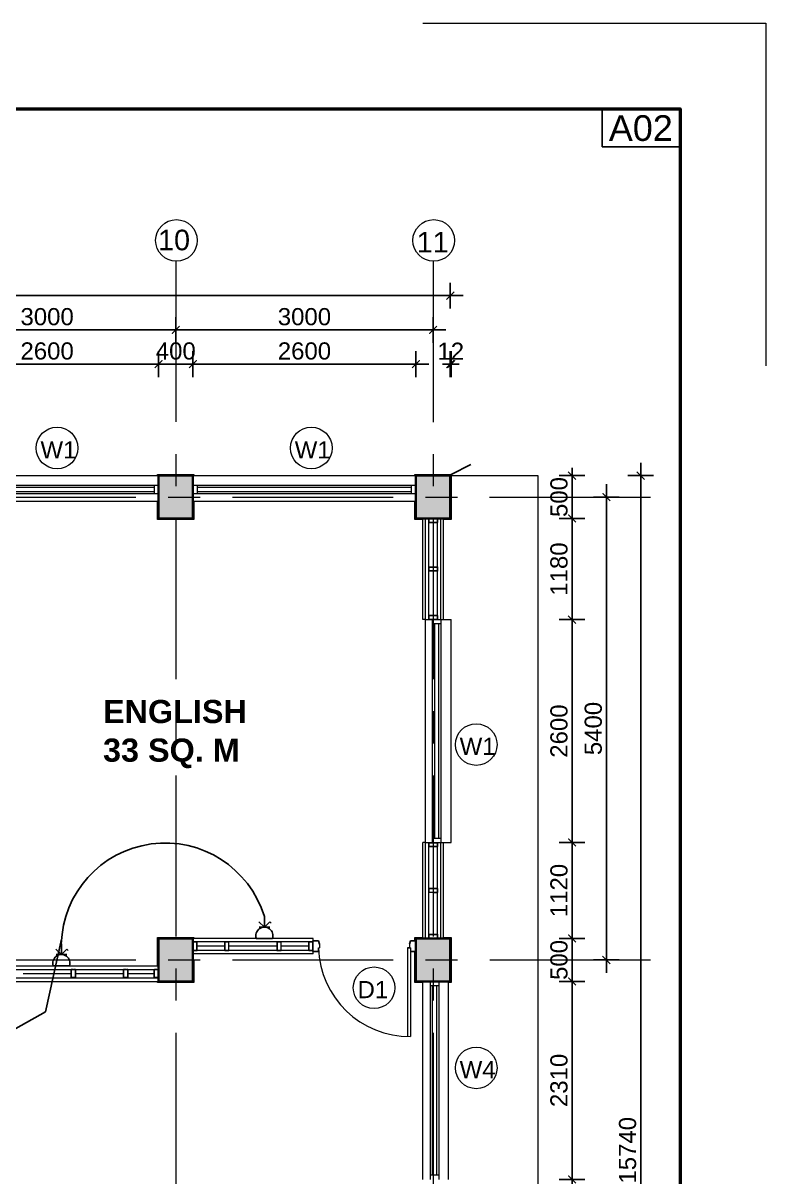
# Model space of a CAD drawing. Header units: inches. Extents: x 527934 to 2134587, y -408734 to 227304.
# Drawn here: x 1428282 to 1436942, y -152596 to -139136 of the extents above; entities that cross this region are included whole.
import ezdxf

# ---------------------------------------------------------------- set-up
doc = ezdxf.new("R2010")
doc.units = ezdxf.units.IN
doc.header["$MEASUREMENT"] = 0
doc.linetypes.add('CENTER', pattern=[2, 1.25, -0.25, 0.25, -0.25])
for name, color, linetype, lineweight in [('2 POWER TEL COMP', 3, 'Continuous', 25), ('6 LIGHT PT WIRING', 3, 'Continuous', 25), ('7 POWER PT WIRING', 3, 'Continuous', 25), ('centre line', 1, 'CENTER', 9), ('dim', 253, 'Continuous', 9), ('door', 77, 'Continuous', 13), ('hatch', 250, 'Continuous', 5), ('hatch - general', 252, 'Continuous', 5), ('hatch 2', 251, 'Continuous', 5), ('metal', 40, 'Continuous', 18), ('partition wall', 5, 'Continuous', 20), ('plaster line', 253, 'Continuous', 5), ('sill', 253, 'Continuous', 13), ('text', 7, 'Continuous', 13), ('TITLE THICK', 7, 'Continuous', 50), ('TITLE THIN', 7, 'Continuous', 25), ('wall - brick', 30, 'Continuous', 35), ('window', 1, 'Continuous', 15)]:
    doc.layers.add(name, color=color, linetype=linetype, lineweight=lineweight)
doc.layers.add('paper', color=4, linetype='Continuous', lineweight=0, plot=False)
doc.styles.get("Standard").update_dxf_attribs({"font": 'arial.ttf'})
doc.styles.add('style1', font='arial.ttf')
doc.styles.add('swiss', font='swisse.ttf')
doc.linetypes.add('BATTING', pattern='A,0.0001,-0.1,[134,ltypeshp.shx,S=0.1,R=0,X=-0.1,Y=0],-0.2,[134,ltypeshp.shx,S=0.1,R=180,X=0.1,Y=0],-0.1', length=0.4001)
doc.dimstyles.new('dim 100', dxfattribs={"dimtxt": 200, "dimasz": 90, "dimexe": 150, "dimexo": 150, "dimgap": 50, "dimtad": 1, "dimdec": 0, "dimzin": 0, "dimdsep": 46, "dimtxsty": 'Standard', "dimblk": 'ARCHTICK', "dimcen": 100, "dimdle": 150, "dimazin": 0, "dimtfac": 1, "dimtdec": 0, "dimtix": 1, "dimtmove": 2, "dimatfit": 3, "dimfxl": 150, "dimfxlon": 1, "dimtolj": 1, "dimtzin": 0, "dimarcsym": 0})

# ---------------------------------------------------------------- blocks, each defined once
blk = doc.blocks.new('WINDOW 1')
at = {"layer": 'window'}
for p, q in [((2122082, -84476), (2124682, -84476)), ((2122132, -84476), (2122132, -84576)), ((2122132, -84501), (2124632, -84501)), ((2122082, -84576), (2124682, -84576)), ((2122132, -84551), (2124632, -84551))]:
    blk.add_line(p, q, dxfattribs=at)
at = {"layer": 'window', "ltscale": 400}
blk.add_line((2124632, -84576), (2124632, -84476), dxfattribs=at)
blk = doc.blocks.new('door 1')
at = {"layer": 'door', "lineweight": 25}
for p, q in [((1761262, -142071), (1761366, -142071)), ((1761262, -142124), (1761262, -142071)), ((1761366, -142124), (1761366, -142071)), ((1761333, -142134), (1761366, -142124)), ((1761296, -142990), (1761296, -143019)), ((1761333, -143009), (1761366, -143019)), ((1761262, -143019), (1761262, -143071)), ((1761262, -143071), (1761366, -143071)), ((1761366, -143019), (1761366, -143071))]:
    blk.add_line(p, q, dxfattribs=at)
at = {"layer": 'door'}
for p, q in [((1761262, -142124), (1761296, -142124)), ((1761296, -142124), (1761296, -142134)), ((1761333, -142134), (1761296, -142134)), ((1761296, -142990), (1760435, -142990)), ((1761333, -143009), (1761296, -143009)), ((1761296, -143019), (1760435, -143019))]:
    blk.add_line(p, q, dxfattribs=at)
blk.add_arc((1761320, -143009), 885, 91.5672, 180.6496, dxfattribs=at)
blk = doc.blocks.new('2X4')
at = {"layer": 'hatch 2'}
h = blk.add_hatch(dxfattribs=at)
h.set_pattern_fill('ANSI31', color=256, scale=20)
h.set_pattern_definition([(45, (0, 0), (-1.767766953, 1.767766953), [])])
h.paths.add_polyline_path([(5938822, -146997), (5938776, -146997, 0.414214), (5938774, -146999), (5938774, -147047), (5938777, -147047), (5938777, -147000), (5938821, -147000), (5938821, -147047), (5938824, -147047), (5938824, -146999, 0.414214)])
h.paths.add_polyline_path([(5938777, -147047), (5938774, -147047), (5938774, -147095, 0.414214), (5938776, -147097), (5938822, -147097, 0.414218), (5938824, -147095), (5938824, -147047), (5938821, -147047), (5938821, -147094), (5938777, -147094)])
at = {"layer": 'metal'}
blk.add_lwpolyline([(5938776, -147097), (5938822, -147097, 0.414214), (5938824, -147095), (5938824, -146999, 0.414214), (5938822, -146997), (5938776, -146997, 0.414214), (5938774, -146999), (5938774, -147095, 0.414214)], format="xyb", close=True, dxfattribs=at)
blk.add_lwpolyline([(5938777, -147094), (5938821, -147094), (5938821, -147000), (5938777, -147000)], close=True, dxfattribs=at)
blk = doc.blocks.new('_ArchTick')
at = {"color": 0, "linetype": 'ByBlock', "const_width": 0.15}
blk.add_lwpolyline([(-0.5, -0.5), (0.5, 0.5)], dxfattribs=at)
blk = doc.blocks.new('*D2944')
at = {"layer": 'Defpoints', "color": 0, "ltscale": 400}
for p in [(1433262, -142315), (1401862, -144415), (1433262, -144415)]:
    blk.add_point(p, dxfattribs=at)
at = {"layer": 'dim', "color": 0, "lineweight": -2, "ltscale": 400}
for p, q in [((1401862, -142465), (1401862, -142165)), ((1433262, -142465), (1433262, -142165)), ((1401712, -142315), (1433412, -142315))]:
    blk.add_line(p, q, dxfattribs=at)
at = {"layer": 'dim', "color": 0, "lineweight": -2, "ltscale": 400, "xscale": 90, "yscale": 90, "zscale": 90, "rotation": 180}
blk.add_blockref('_ArchTick', (1401862, -142315), dxfattribs=at)
at = {"layer": 'dim', "color": 0, "lineweight": -2, "ltscale": 400, "xscale": 90, "yscale": 90, "zscale": 90}
blk.add_blockref('_ArchTick', (1433262, -142315), dxfattribs=at)
at = {"layer": 'dim', "color": 0, "ltscale": 400, "insert": (1417562, -142162), "char_height": 200, "attachment_point": 5}
blk.add_mtext('\\A1;31400', dxfattribs=at)
blk = doc.blocks.new('*D2953')
at = {"layer": 'Defpoints', "color": 0, "ltscale": 400}
for p in [(1430062, -142715), (1427062, -144415), (1430062, -144415)]:
    blk.add_point(p, dxfattribs=at)
at = {"layer": 'dim', "color": 0, "lineweight": -2, "ltscale": 400}
for p, q in [((1427062, -142865), (1427062, -142565)), ((1430062, -142865), (1430062, -142565)), ((1426912, -142715), (1430212, -142715))]:
    blk.add_line(p, q, dxfattribs=at)
at = {"layer": 'dim', "color": 0, "lineweight": -2, "ltscale": 400, "xscale": 90, "yscale": 90, "zscale": 90, "rotation": 180}
blk.add_blockref('_ArchTick', (1427062, -142715), dxfattribs=at)
at = {"layer": 'dim', "color": 0, "lineweight": -2, "ltscale": 400, "xscale": 90, "yscale": 90, "zscale": 90}
blk.add_blockref('_ArchTick', (1430062, -142715), dxfattribs=at)
at = {"layer": 'dim', "color": 0, "ltscale": 400, "insert": (1428562, -142562), "char_height": 200, "attachment_point": 5}
blk.add_mtext('\\A1;3000', dxfattribs=at)
blk = doc.blocks.new('*D2954')
at = {"layer": 'Defpoints', "color": 0, "ltscale": 400}
for p in [(1433062, -142715), (1430062, -144415), (1433062, -144415)]:
    blk.add_point(p, dxfattribs=at)
at = {"layer": 'dim', "color": 0, "lineweight": -2, "ltscale": 400}
for p, q in [((1430062, -142865), (1430062, -142565)), ((1433062, -142865), (1433062, -142565)), ((1429912, -142715), (1433212, -142715))]:
    blk.add_line(p, q, dxfattribs=at)
at = {"layer": 'dim', "color": 0, "lineweight": -2, "ltscale": 400, "xscale": 90, "yscale": 90, "zscale": 90, "rotation": 180}
blk.add_blockref('_ArchTick', (1430062, -142715), dxfattribs=at)
at = {"layer": 'dim', "color": 0, "lineweight": -2, "ltscale": 400, "xscale": 90, "yscale": 90, "zscale": 90}
blk.add_blockref('_ArchTick', (1433062, -142715), dxfattribs=at)
at = {"layer": 'dim', "color": 0, "ltscale": 400, "insert": (1431562, -142562), "char_height": 200, "attachment_point": 5}
blk.add_mtext('\\A1;3000', dxfattribs=at)
blk = doc.blocks.new('*D2971')
at = {"layer": 'Defpoints', "color": 0, "ltscale": 400}
for p in [(1429862, -143115), (1427262, -144415), (1429862, -144415)]:
    blk.add_point(p, dxfattribs=at)
at = {"layer": 'dim', "color": 0, "lineweight": -2, "ltscale": 400}
for p, q in [((1427262, -143265), (1427262, -142965)), ((1429862, -143265), (1429862, -142965)), ((1427112, -143115), (1430012, -143115))]:
    blk.add_line(p, q, dxfattribs=at)
at = {"layer": 'dim', "color": 0, "lineweight": -2, "ltscale": 400, "xscale": 90, "yscale": 90, "zscale": 90, "rotation": 180}
blk.add_blockref('_ArchTick', (1427262, -143115), dxfattribs=at)
at = {"layer": 'dim', "color": 0, "lineweight": -2, "ltscale": 400, "xscale": 90, "yscale": 90, "zscale": 90}
blk.add_blockref('_ArchTick', (1429862, -143115), dxfattribs=at)
at = {"layer": 'dim', "color": 0, "ltscale": 400, "insert": (1428562, -142962), "char_height": 200, "attachment_point": 5}
blk.add_mtext('\\A1;2600', dxfattribs=at)
blk = doc.blocks.new('*D2972')
at = {"layer": 'Defpoints', "color": 0, "ltscale": 400}
for p in [(1430262, -143115), (1429862, -144415), (1430262, -144415)]:
    blk.add_point(p, dxfattribs=at)
at = {"layer": 'dim', "color": 0, "lineweight": -2, "ltscale": 400}
for p, q in [((1429862, -143265), (1429862, -142965)), ((1430262, -143265), (1430262, -142965)), ((1429862, -143115), (1429772, -143115)), ((1429862, -143115), (1430262, -143115)), ((1430262, -143115), (1430352, -143115))]:
    blk.add_line(p, q, dxfattribs=at)
at = {"layer": 'dim', "color": 0, "lineweight": -2, "ltscale": 400, "xscale": 90, "yscale": 90, "zscale": 90}
blk.add_blockref('_ArchTick', (1429862, -143115), dxfattribs=at)
at = {"layer": 'dim', "color": 0, "lineweight": -2, "ltscale": 400, "xscale": 90, "yscale": 90, "zscale": 90, "rotation": 180}
blk.add_blockref('_ArchTick', (1430262, -143115), dxfattribs=at)
at = {"layer": 'dim', "color": 0, "ltscale": 400, "insert": (1430062, -142962), "char_height": 200, "attachment_point": 5}
blk.add_mtext('\\A1;400', dxfattribs=at)
blk = doc.blocks.new('*D2973')
at = {"layer": 'Defpoints', "color": 0, "ltscale": 400}
for p in [(1432862, -143115), (1430262, -144415), (1432862, -144415)]:
    blk.add_point(p, dxfattribs=at)
at = {"layer": 'dim', "color": 0, "lineweight": -2, "ltscale": 400}
for p, q in [((1430262, -143265), (1430262, -142965)), ((1432862, -143265), (1432862, -142965)), ((1430112, -143115), (1433012, -143115))]:
    blk.add_line(p, q, dxfattribs=at)
at = {"layer": 'dim', "color": 0, "lineweight": -2, "ltscale": 400, "xscale": 90, "yscale": 90, "zscale": 90, "rotation": 180}
blk.add_blockref('_ArchTick', (1430262, -143115), dxfattribs=at)
at = {"layer": 'dim', "color": 0, "lineweight": -2, "ltscale": 400, "xscale": 90, "yscale": 90, "zscale": 90}
blk.add_blockref('_ArchTick', (1432862, -143115), dxfattribs=at)
at = {"layer": 'dim', "color": 0, "ltscale": 400, "insert": (1431562, -142962), "char_height": 200, "attachment_point": 5}
blk.add_mtext('\\A1;2600', dxfattribs=at)
blk = doc.blocks.new('*D2974')
at = {"layer": 'Defpoints', "color": 0, "ltscale": 400}
for p in [(1433262, -143115), (1433262, -144415), (1433274, -144415)]:
    blk.add_point(p, dxfattribs=at)
at = {"layer": 'dim', "color": 0, "lineweight": -2, "ltscale": 400}
for p, q in [((1433262, -143265), (1433262, -142965)), ((1433274, -143265), (1433274, -142965)), ((1433262, -143115), (1433172, -143115)), ((1433274, -143115), (1433262, -143115)), ((1433274, -143115), (1433364, -143115))]:
    blk.add_line(p, q, dxfattribs=at)
at = {"layer": 'dim', "color": 0, "lineweight": -2, "ltscale": 400, "xscale": 90, "yscale": 90, "zscale": 90}
blk.add_blockref('_ArchTick', (1433262, -143115), dxfattribs=at)
at = {"layer": 'dim', "color": 0, "lineweight": -2, "ltscale": 400, "xscale": 90, "yscale": 90, "zscale": 90, "rotation": 180}
blk.add_blockref('_ArchTick', (1433274, -143115), dxfattribs=at)
at = {"layer": 'dim', "color": 0, "ltscale": 400, "insert": (1433268, -142964), "char_height": 200, "attachment_point": 5}
blk.add_mtext('\\A1;12', dxfattribs=at)
blk = doc.blocks.new('*D2318')
at = {"layer": 'Defpoints', "color": 0, "ltscale": 400}
for p in [(1433262, -144415), (1435482, -144415), (1433262, -160155)]:
    blk.add_point(p, dxfattribs=at)
at = {"layer": 'dim', "color": 0, "lineweight": -2, "ltscale": 400}
for p, q in [((1435482, -160305), (1435482, -144265)), ((1435332, -144415), (1435632, -144415)), ((1435332, -160155), (1435632, -160155))]:
    blk.add_line(p, q, dxfattribs=at)
at = {"layer": 'dim', "color": 0, "lineweight": -2, "ltscale": 400, "xscale": 90, "yscale": 90, "zscale": 90}
for p, rotation in [((1435482, -144415), 90), ((1435482, -160155), 270)]:
    blk.add_blockref('_ArchTick', p, dxfattribs=dict(at, rotation=rotation))
at = {"layer": 'dim', "color": 0, "ltscale": 400, "insert": (1435330, -152285), "char_height": 200, "attachment_point": 5, "rotation": 90}
blk.add_mtext('\\A1;15740', dxfattribs=at)
blk = doc.blocks.new('*D3030')
at = {"layer": 'Defpoints', "color": 0, "ltscale": 400}
for p in [(1433262, -144665), (1435082, -144665), (1433262, -150065)]:
    blk.add_point(p, dxfattribs=at)
at = {"layer": 'dim', "color": 0, "lineweight": -2, "ltscale": 400}
for p, q in [((1435082, -150215), (1435082, -144515)), ((1434932, -144665), (1435232, -144665)), ((1434932, -150065), (1435232, -150065))]:
    blk.add_line(p, q, dxfattribs=at)
at = {"layer": 'dim', "color": 0, "lineweight": -2, "ltscale": 400, "xscale": 90, "yscale": 90, "zscale": 90}
for p, rotation in [((1435082, -144665), 90), ((1435082, -150065), 270)]:
    blk.add_blockref('_ArchTick', p, dxfattribs=dict(at, rotation=rotation))
at = {"layer": 'dim', "color": 0, "ltscale": 400, "insert": (1434930, -147365), "char_height": 200, "attachment_point": 5, "rotation": 90}
blk.add_mtext('\\A1;5400', dxfattribs=at)
blk = doc.blocks.new('*D3034')
at = {"layer": 'Defpoints', "color": 0, "ltscale": 400}
for p in [(1433182, -152625), (1434682, -152625), (1433262, -154255)]:
    blk.add_point(p, dxfattribs=at)
at = {"layer": 'dim', "color": 0, "lineweight": -2, "ltscale": 400}
for p, q in [((1434682, -154405), (1434682, -152475)), ((1434532, -152625), (1434832, -152625)), ((1434532, -154255), (1434832, -154255))]:
    blk.add_line(p, q, dxfattribs=at)
at = {"layer": 'dim', "color": 0, "lineweight": -2, "ltscale": 400, "xscale": 90, "yscale": 90, "zscale": 90}
for p, rotation in [((1434682, -152625), 90), ((1434682, -154255), 270)]:
    blk.add_blockref('_ArchTick', p, dxfattribs=dict(at, rotation=rotation))
at = {"layer": 'dim', "color": 0, "ltscale": 400, "insert": (1434530, -153440), "char_height": 200, "attachment_point": 5, "rotation": 90}
blk.add_mtext('\\A1;1630', dxfattribs=at)
blk = doc.blocks.new('*D3035')
at = {"layer": 'Defpoints', "color": 0, "ltscale": 400}
for p in [(1433262, -150315), (1434682, -150315), (1433182, -152625)]:
    blk.add_point(p, dxfattribs=at)
at = {"layer": 'dim', "color": 0, "lineweight": -2, "ltscale": 400}
for p, q in [((1434682, -152775), (1434682, -150165)), ((1434532, -150315), (1434832, -150315)), ((1434532, -152625), (1434832, -152625))]:
    blk.add_line(p, q, dxfattribs=at)
at = {"layer": 'dim', "color": 0, "lineweight": -2, "ltscale": 400, "xscale": 90, "yscale": 90, "zscale": 90}
for p, rotation in [((1434682, -150315), 90), ((1434682, -152625), 270)]:
    blk.add_blockref('_ArchTick', p, dxfattribs=dict(at, rotation=rotation))
at = {"layer": 'dim', "color": 0, "ltscale": 400, "insert": (1434530, -151470), "char_height": 200, "attachment_point": 5, "rotation": 90}
blk.add_mtext('\\A1;2310', dxfattribs=at)
blk = doc.blocks.new('*D3036')
at = {"layer": 'Defpoints', "color": 0, "ltscale": 400}
for p in [(1433262, -149815), (1434682, -149815), (1433262, -150315)]:
    blk.add_point(p, dxfattribs=at)
at = {"layer": 'dim', "color": 0, "lineweight": -2, "ltscale": 400}
for p, q in [((1434682, -149815), (1434682, -149725)), ((1434532, -149815), (1434832, -149815)), ((1434682, -150315), (1434682, -149815)), ((1434532, -150315), (1434832, -150315)), ((1434682, -150315), (1434682, -150405))]:
    blk.add_line(p, q, dxfattribs=at)
at = {"layer": 'dim', "color": 0, "lineweight": -2, "ltscale": 400, "xscale": 90, "yscale": 90, "zscale": 90}
for p, rotation in [((1434682, -149815), 270), ((1434682, -150315), 90)]:
    blk.add_blockref('_ArchTick', p, dxfattribs=dict(at, rotation=rotation))
at = {"layer": 'dim', "color": 0, "ltscale": 400, "insert": (1434530, -150065), "char_height": 200, "attachment_point": 5, "rotation": 90}
blk.add_mtext('\\A1;500', dxfattribs=at)
blk = doc.blocks.new('*D3037')
at = {"layer": 'Defpoints', "color": 0, "ltscale": 400}
for p in [(1433152, -148695), (1434682, -148695), (1433262, -149815)]:
    blk.add_point(p, dxfattribs=at)
at = {"layer": 'dim', "color": 0, "lineweight": -2, "ltscale": 400}
for p, q in [((1434682, -149965), (1434682, -148545)), ((1434532, -148695), (1434832, -148695)), ((1434532, -149815), (1434832, -149815))]:
    blk.add_line(p, q, dxfattribs=at)
at = {"layer": 'dim', "color": 0, "lineweight": -2, "ltscale": 400, "xscale": 90, "yscale": 90, "zscale": 90}
for p, rotation in [((1434682, -148695), 90), ((1434682, -149815), 270)]:
    blk.add_blockref('_ArchTick', p, dxfattribs=dict(at, rotation=rotation))
at = {"layer": 'dim', "color": 0, "ltscale": 400, "insert": (1434530, -149255), "char_height": 200, "attachment_point": 5, "rotation": 90}
blk.add_mtext('\\A1;1120', dxfattribs=at)
blk = doc.blocks.new('*D3038')
at = {"layer": 'Defpoints', "color": 0, "ltscale": 400}
for p in [(1433152, -146095), (1434682, -146095), (1433152, -148695)]:
    blk.add_point(p, dxfattribs=at)
at = {"layer": 'dim', "color": 0, "lineweight": -2, "ltscale": 400}
for p, q in [((1434682, -148845), (1434682, -145945)), ((1434532, -146095), (1434832, -146095)), ((1434532, -148695), (1434832, -148695))]:
    blk.add_line(p, q, dxfattribs=at)
at = {"layer": 'dim', "color": 0, "lineweight": -2, "ltscale": 400, "xscale": 90, "yscale": 90, "zscale": 90}
for p, rotation in [((1434682, -146095), 90), ((1434682, -148695), 270)]:
    blk.add_blockref('_ArchTick', p, dxfattribs=dict(at, rotation=rotation))
at = {"layer": 'dim', "color": 0, "ltscale": 400, "insert": (1434530, -147395), "char_height": 200, "attachment_point": 5, "rotation": 90}
blk.add_mtext('\\A1;2600', dxfattribs=at)
blk = doc.blocks.new('*D3039')
at = {"layer": 'Defpoints', "color": 0, "ltscale": 400}
for p in [(1433152, -144915), (1434682, -144915), (1433152, -146095)]:
    blk.add_point(p, dxfattribs=at)
at = {"layer": 'dim', "color": 0, "lineweight": -2, "ltscale": 400}
for p, q in [((1434682, -146245), (1434682, -144765)), ((1434532, -144915), (1434832, -144915)), ((1434532, -146095), (1434832, -146095))]:
    blk.add_line(p, q, dxfattribs=at)
at = {"layer": 'dim', "color": 0, "lineweight": -2, "ltscale": 400, "xscale": 90, "yscale": 90, "zscale": 90}
for p, rotation in [((1434682, -144915), 90), ((1434682, -146095), 270)]:
    blk.add_blockref('_ArchTick', p, dxfattribs=dict(at, rotation=rotation))
at = {"layer": 'dim', "color": 0, "ltscale": 400, "insert": (1434530, -145505), "char_height": 200, "attachment_point": 5, "rotation": 90}
blk.add_mtext('\\A1;1180', dxfattribs=at)
blk = doc.blocks.new('*D3040')
at = {"layer": 'Defpoints', "color": 0, "ltscale": 400}
for p in [(1433262, -144415), (1434682, -144415), (1433152, -144915)]:
    blk.add_point(p, dxfattribs=at)
at = {"layer": 'dim', "color": 0, "lineweight": -2, "ltscale": 400}
for p, q in [((1434532, -144415), (1434832, -144415)), ((1434682, -144415), (1434682, -144325)), ((1434682, -144915), (1434682, -144415)), ((1434532, -144915), (1434832, -144915)), ((1434682, -144915), (1434682, -145005))]:
    blk.add_line(p, q, dxfattribs=at)
at = {"layer": 'dim', "color": 0, "lineweight": -2, "ltscale": 400, "xscale": 90, "yscale": 90, "zscale": 90}
for p, rotation in [((1434682, -144415), 270), ((1434682, -144915), 90)]:
    blk.add_blockref('_ArchTick', p, dxfattribs=dict(at, rotation=rotation))
at = {"layer": 'dim', "color": 0, "ltscale": 400, "insert": (1434530, -144665), "char_height": 200, "attachment_point": 5, "rotation": 90}
blk.add_mtext('\\A1;500', dxfattribs=at)
blk = doc.blocks.new('15 amp socket')
at = {"color": 3, "lineweight": 25}
for p, q in [((593022, 179162), (592958, 179225)), ((592960, 179162), (593084, 179162)), ((593022, 179162), (593022, 179286)), ((593022, 179162), (593085, 179225)), ((593085, 179225), (593102, 179208)), ((592928, 179029), (593115, 179029))]:
    blk.add_line(p, q, dxfattribs=at)
blk.add_arc((593022, 179062), 99.5, 340.3538, 199.6462, dxfattribs=at)
blk = doc.blocks.new('*U1912')
at = {"color": 3}
for p, q in [((-181326.36, -126938.56), (-181316.28, -126957.73)), ((-181316.28, -126957.73), (-181323.57, -126976.89)), ((-181323.57, -126976.89), (-181322.88, -126971.24)), ((-181323.57, -126976.89), (-181320.27, -126972.23))]:
    blk.add_line(p, q, dxfattribs=at)

msp = doc.modelspace()

# ---------------------------------------------------------------- hatches: boundary and pattern name
at = {"layer": 'hatch - general'}
h = msp.add_hatch(dxfattribs=at)
h.set_pattern_fill('AR-CONC', color=256, scale=15)
h.set_pattern_definition([(50, (-719819.97, -60048.64), (107.5890274, -9.4128202), [11.25, -123.75]), (355, (-719819.97, -60048.64), (-20.8127, 112.82882), [9, -99]), (100.4514445, (-719811, -60049.42), (86.776327, 103.4159986), [9.561029, -105.171317]), (46.1842, (-719819.97, -60018.64), (160.0862, -24.827892), [16.875, -185.625]), (96.6356355, (-719806.63, -60020.7), (140.199292, 146.11779), [14.341551, -157.757064]), (351.184164, (-719819.97, -60018.64), (140.199292, 146.11779), [13.5, -148.5]), (21, (-719804.97, -60026.14), (89.5360578, -60.3928336), [11.25, -123.75]), (326, (-719804.97, -60026.14), (36.4973, 108.772507), [9, -99]), (71.451445, (-719797.5, -60031.17), (126.0333565, 48.379673), [9.5610285, -105.171317]), (37.5, (-719819.966, -60048.636), (1.8239783, 49.9340781), [0, -97.8, 0, -100.5, 0, -99.375]), (7.5, (-719819.966, -60048.636), (39.4604306, 59.1617568), [0, -57.3, 0, -95.55, 0, -37.875]), (327.5, (-719853.416, -60048.636), (80.0733654, -3.38323076), [0, -37.5, 0, -117, 0, -155.25]), (317.5, (-719868.416, -60048.636), (87.4779254, 15.0157473), [0, -48.75, 0, -77.7, 0, -110.25])])
h.paths.add_polyline_path([(1417261.7, -154254.6), (1417061.7, -154254.6), (1417061.7, -154504.6), (1417261.7, -154504.6)])
h.paths.add_polyline_path([(1417261.7, -154504.6), (1417061.7, -154504.6), (1417061.7, -154754.6), (1417261.7, -154754.6)])
h.paths.add_polyline_path([(1417061.7, -154504.6), (1416861.7, -154504.6), (1416861.7, -154754.6), (1417061.7, -154754.6)])
h.paths.add_polyline_path([(1417061.7, -154254.6), (1416861.7, -154254.6), (1416861.7, -154504.6), (1417061.7, -154504.6)])
h.paths.add_polyline_path([(1414261.7, -154504.6), (1414061.7, -154504.6), (1414061.7, -154754.6), (1414261.7, -154754.6)])
h.paths.add_polyline_path([(1414261.7, -154254.6), (1414061.7, -154254.6), (1414061.7, -154504.6), (1414261.7, -154504.6)])
h.paths.add_polyline_path([(1414061.7, -154254.6), (1413861.7, -154254.6), (1413861.7, -154504.6), (1414061.7, -154504.6)])
h.paths.add_polyline_path([(1414061.7, -154504.6), (1413861.7, -154504.6), (1413861.7, -154754.6), (1414061.7, -154754.6)])
h.paths.add_polyline_path([(1411261.7, -154504.6), (1411061.7, -154504.6), (1411061.7, -154754.6), (1411261.7, -154754.6)])
h.paths.add_polyline_path([(1411261.7, -154254.6), (1411061.7, -154254.6), (1411061.7, -154504.6), (1411261.7, -154504.6)])
h.paths.add_polyline_path([(1411061.7, -154254.6), (1410861.7, -154254.6), (1410861.7, -154504.6), (1411061.7, -154504.6)])
h.paths.add_polyline_path([(1411061.7, -154504.6), (1410861.7, -154504.6), (1410861.7, -154754.6), (1411061.7, -154754.6)])
h.paths.add_polyline_path([(1408061.7, -154504.6), (1407861.7, -154504.6), (1407861.7, -154754.6), (1408061.7, -154754.6)])
h.paths.add_polyline_path([(1408261.7, -154504.6), (1408061.7, -154504.6), (1408061.7, -154754.6), (1408261.7, -154754.6)])
h.paths.add_polyline_path([(1408261.7, -154254.6), (1408061.7, -154254.6), (1408061.7, -154504.6), (1408261.7, -154504.6)])
h.paths.add_polyline_path([(1408061.7, -154254.6), (1407861.7, -154254.6), (1407861.7, -154504.6), (1408061.7, -154504.6)])
h.paths.add_polyline_path([(1405261.7, -154504.6), (1405061.7, -154504.6), (1405061.7, -154754.6), (1405261.7, -154754.6)])
h.paths.add_polyline_path([(1405261.7, -154254.6), (1405061.7, -154254.6), (1405061.7, -154504.6), (1405261.7, -154504.6)])
h.paths.add_polyline_path([(1405061.7, -154254.6), (1404861.7, -154254.6), (1404861.7, -154504.6), (1405061.7, -154504.6)])
h.paths.add_polyline_path([(1405061.7, -154504.6), (1404861.7, -154504.6), (1404861.7, -154754.6), (1405061.7, -154754.6)])
h.paths.add_polyline_path([(1402261.7, -154504.6), (1402061.7, -154504.6), (1402061.7, -154754.6), (1402261.7, -154754.6)])
h.paths.add_polyline_path([(1402261.7, -154254.6), (1402061.7, -154254.6), (1402061.7, -154504.6), (1402261.7, -154504.6)])
h.paths.add_polyline_path([(1402061.7, -154254.6), (1401861.7, -154254.6), (1401861.7, -154504.6), (1402061.7, -154504.6)])
h.paths.add_polyline_path([(1402061.7, -154504.6), (1401861.7, -154504.6), (1401861.7, -154754.6), (1402061.7, -154754.6)])
h.paths.add_polyline_path([(1402061.7, -149814.6), (1401861.7, -149814.6), (1401861.7, -150064.6), (1402061.7, -150064.6)])
h.paths.add_polyline_path([(1402261.7, -149814.6), (1402061.7, -149814.6), (1402061.7, -150064.6), (1402261.7, -150064.6)])
h.paths.add_polyline_path([(1402261.7, -150064.6), (1402061.7, -150064.6), (1402061.7, -150314.6), (1402261.7, -150314.6)])
h.paths.add_polyline_path([(1402061.7, -150064.6), (1401861.7, -150064.6), (1401861.7, -150314.6), (1402061.7, -150314.6)])
h.paths.add_polyline_path([(1405061.7, -149814.6), (1404861.7, -149814.6), (1404861.7, -150064.6), (1405061.7, -150064.6)])
h.paths.add_polyline_path([(1405261.7, -149814.6), (1405061.7, -149814.6), (1405061.7, -150064.6), (1405261.7, -150064.6)])
h.paths.add_polyline_path([(1405261.7, -150064.6), (1405061.7, -150064.6), (1405061.7, -150314.6), (1405261.7, -150314.6)])
h.paths.add_polyline_path([(1405061.7, -150064.6), (1404861.7, -150064.6), (1404861.7, -150314.6), (1405061.7, -150314.6)])
h.paths.add_polyline_path([(1408261.7, -150064.6), (1408061.7, -150064.6), (1408061.7, -150314.6), (1408261.7, -150314.6)])
h.paths.add_polyline_path([(1408261.7, -149814.6), (1408061.7, -149814.6), (1408061.7, -150064.6), (1408261.7, -150064.6)])
h.paths.add_polyline_path([(1408061.7, -149814.6), (1407861.7, -149814.6), (1407861.7, -150064.6), (1408061.7, -150064.6)])
h.paths.add_polyline_path([(1408061.7, -150064.6), (1407861.7, -150064.6), (1407861.7, -150314.6), (1408061.7, -150314.6)])
h.paths.add_polyline_path([(1411261.7, -150064.6), (1410861.7, -150064.6), (1410861.7, -150314.6), (1411261.7, -150314.6)])
h.paths.add_polyline_path([(1411261.7, -149814.6), (1410861.7, -149814.6), (1410861.7, -150064.6), (1411261.7, -150064.6)])
h.paths.add_polyline_path([(1414261.7, -150064.6), (1414061.7, -150064.6), (1414061.7, -150314.6), (1414261.7, -150314.6)])
h.paths.add_polyline_path([(1414061.7, -150064.6), (1413861.7, -150064.6), (1413861.7, -150314.6), (1414061.7, -150314.6)])
h.paths.add_polyline_path([(1414061.7, -149814.6), (1413861.7, -149814.6), (1413861.7, -150064.6), (1414061.7, -150064.6)])
h.paths.add_polyline_path([(1414261.7, -149814.6), (1414061.7, -149814.6), (1414061.7, -150064.6), (1414261.7, -150064.6)])
h.paths.add_polyline_path([(1417261.7, -150064.6), (1417061.7, -150064.6), (1417061.7, -150314.6), (1417261.7, -150314.6)])
h.paths.add_polyline_path([(1417061.7, -150064.6), (1416861.7, -150064.6), (1416861.7, -150314.6), (1417061.7, -150314.6)])
h.paths.add_polyline_path([(1417261.7, -149814.6), (1417061.7, -149814.6), (1417061.7, -150064.6), (1417261.7, -150064.6)])
h.paths.add_polyline_path([(1417061.7, -149814.6), (1416861.7, -149814.6), (1416861.7, -150064.6), (1417061.7, -150064.6)])
h.paths.add_polyline_path([(1420261.7, -150064.6), (1420061.7, -150064.6), (1420061.7, -150314.6), (1420261.7, -150314.6)])
h.paths.add_polyline_path([(1420261.7, -149814.6), (1420061.7, -149814.6), (1420061.7, -150064.6), (1420261.7, -150064.6)])
h.paths.add_polyline_path([(1420061.7, -149814.6), (1419861.7, -149814.6), (1419861.7, -150064.6), (1420061.7, -150064.6)])
h.paths.add_polyline_path([(1420061.7, -150064.6), (1419861.7, -150064.6), (1419861.7, -150314.6), (1420061.7, -150314.6)])
h.paths.add_polyline_path([(1423261.7, -150064.6), (1423061.7, -150064.6), (1423061.7, -150314.6), (1423171.7, -150314.6), (1423261.7, -150314.6)])
h.paths.add_polyline_path([(1423261.7, -149814.6), (1423061.7, -149814.6), (1423061.7, -150064.6), (1423261.7, -150064.6)])
h.paths.add_polyline_path([(1423061.7, -149814.6), (1422861.7, -149814.6), (1422861.7, -150064.6), (1423061.7, -150064.6)])
h.paths.add_polyline_path([(1423061.7, -150064.6), (1422861.7, -150064.6), (1422861.7, -150314.6), (1423061.7, -150314.6)])
h.paths.add_polyline_path([(1427261.7, -150064.6), (1427061.7, -150064.6), (1427061.7, -150314.6), (1427261.7, -150314.6)])
h.paths.add_polyline_path([(1427261.7, -149814.6), (1427061.7, -149814.6), (1427061.7, -150064.6), (1427261.7, -150064.6)])
h.paths.add_polyline_path([(1427061.7, -149814.6), (1426861.7, -149814.6), (1426861.7, -150064.6), (1427061.7, -150064.6)])
h.paths.add_polyline_path([(1427061.7, -150064.6), (1426861.7, -150064.6), (1426861.7, -150314.6), (1427061.7, -150314.6)])
h.paths.add_polyline_path([(1430261.7, -150064.6), (1430061.7, -150064.6), (1430061.7, -150314.6), (1430261.7, -150314.6)])
h.paths.add_polyline_path([(1430261.7, -149814.6), (1430061.7, -149814.6), (1430061.7, -150064.6), (1430261.7, -150064.6)])
h.paths.add_polyline_path([(1430061.7, -149814.6), (1429861.7, -149814.6), (1429861.7, -150064.6), (1430061.7, -150064.6)])
h.paths.add_polyline_path([(1430061.7, -150064.6), (1429861.7, -150064.6), (1429861.7, -150314.6), (1430061.7, -150314.6)])
h.paths.add_polyline_path([(1433261.7, -150064.6), (1433061.7, -150064.6), (1433061.7, -150314.6), (1433261.7, -150314.6)])
h.paths.add_polyline_path([(1433261.7, -149814.6), (1433061.7, -149814.6), (1433061.7, -150064.6), (1433261.7, -150064.6)])
h.paths.add_polyline_path([(1433061.7, -149814.6), (1432861.7, -149814.6), (1432861.7, -150064.6), (1433061.7, -150064.6)])
h.paths.add_polyline_path([(1433061.7, -150064.6), (1432861.7, -150064.6), (1432861.7, -150314.6), (1433061.7, -150314.6)])
h.paths.add_polyline_path([(1433261.7, -144664.6), (1433061.7, -144664.6), (1433061.7, -144914.6), (1433261.7, -144914.6)])
h.paths.add_polyline_path([(1433261.7, -144414.6), (1433061.7, -144414.6), (1433061.7, -144664.6), (1433261.7, -144664.6)])
h.paths.add_polyline_path([(1433061.7, -144414.6), (1432861.7, -144414.6), (1432861.7, -144664.6), (1433061.7, -144664.6)])
h.paths.add_polyline_path([(1433061.7, -144664.6), (1432861.7, -144664.6), (1432861.7, -144914.6), (1433061.7, -144914.6)])
h.paths.add_polyline_path([(1430261.7, -144664.6), (1430061.7, -144664.6), (1430061.7, -144914.6), (1430261.7, -144914.6)])
h.paths.add_polyline_path([(1430261.7, -144414.6), (1430061.7, -144414.6), (1430061.7, -144664.6), (1430261.7, -144664.6)])
h.paths.add_polyline_path([(1430061.7, -144414.6), (1429861.7, -144414.6), (1429861.7, -144664.6), (1430061.7, -144664.6)])
h.paths.add_polyline_path([(1430061.7, -144664.6), (1429861.7, -144664.6), (1429861.7, -144914.6), (1430061.7, -144914.6)])
h.paths.add_polyline_path([(1427261.7, -144664.6), (1427061.7, -144664.6), (1427061.7, -144914.6), (1427261.7, -144914.6)])
h.paths.add_polyline_path([(1427261.7, -144414.6), (1427061.7, -144414.6), (1427061.7, -144664.6), (1427261.7, -144664.6)])
h.paths.add_polyline_path([(1427061.7, -144414.6), (1426861.7, -144414.6), (1426861.7, -144664.6), (1427061.7, -144664.6)])
h.paths.add_polyline_path([(1427061.7, -144664.6), (1426861.7, -144664.6), (1426861.7, -144914.6), (1427061.7, -144914.6)])
h.paths.add_polyline_path([(1423261.7, -144664.6), (1423061.7, -144664.6), (1423061.7, -144914.6), (1423261.7, -144914.6)])
h.paths.add_polyline_path([(1423261.7, -144414.6), (1423061.7, -144414.6), (1423061.7, -144664.6), (1423261.7, -144664.6)])
h.paths.add_polyline_path([(1423061.7, -144414.6), (1422861.7, -144414.6), (1422861.7, -144664.6), (1423061.7, -144664.6)])
h.paths.add_polyline_path([(1423061.7, -144664.6), (1422861.7, -144664.6), (1422861.7, -144914.6), (1423061.7, -144914.6)])
h.paths.add_polyline_path([(1420261.7, -144664.6), (1420061.7, -144664.6), (1420061.7, -144914.6), (1420261.7, -144914.6)])
h.paths.add_polyline_path([(1420261.7, -144414.6), (1420061.7, -144414.6), (1420061.7, -144664.6), (1420261.7, -144664.6)])
h.paths.add_polyline_path([(1420061.7, -144414.6), (1419861.7, -144414.6), (1419861.7, -144664.6), (1420061.7, -144664.6)])
h.paths.add_polyline_path([(1420061.7, -144664.6), (1419861.7, -144664.6), (1419861.7, -144914.6), (1420061.7, -144914.6)])
h.paths.add_polyline_path([(1417261.7, -144664.6), (1417061.7, -144664.6), (1417061.7, -144914.6), (1417261.7, -144914.6)])
h.paths.add_polyline_path([(1417261.7, -144414.6), (1417061.7, -144414.6), (1417061.7, -144664.6), (1417261.7, -144664.6)])
h.paths.add_polyline_path([(1417061.7, -144414.6), (1416861.7, -144414.6), (1416861.7, -144664.6), (1417061.7, -144664.6)])
h.paths.add_polyline_path([(1417061.7, -144664.6), (1416861.7, -144664.6), (1416861.7, -144914.6), (1417061.7, -144914.6)])
h.paths.add_polyline_path([(1414261.7, -144664.6), (1414061.7, -144664.6), (1414061.7, -144914.6), (1414261.7, -144914.6)])
h.paths.add_polyline_path([(1414261.7, -144414.6), (1414061.7, -144414.6), (1414061.7, -144664.6), (1414261.7, -144664.6)])
h.paths.add_polyline_path([(1414061.7, -144414.6), (1413861.7, -144414.6), (1413861.7, -144664.6), (1414061.7, -144664.6)])
h.paths.add_polyline_path([(1414061.7, -144664.6), (1413861.7, -144664.6), (1413861.7, -144914.6), (1414061.7, -144914.6)])
h.paths.add_polyline_path([(1411261.7, -144664.6), (1411061.7, -144664.6), (1411061.7, -144914.6), (1411261.7, -144914.6)])
h.paths.add_polyline_path([(1411261.7, -144414.6), (1411061.7, -144414.6), (1411061.7, -144664.6), (1411261.7, -144664.6)])
h.paths.add_polyline_path([(1411061.7, -144414.6), (1410861.7, -144414.6), (1410861.7, -144664.6), (1411061.7, -144664.6)])
h.paths.add_polyline_path([(1411061.7, -144664.6), (1410861.7, -144664.6), (1410861.7, -144914.6), (1411061.7, -144914.6)])
h.paths.add_polyline_path([(1408261.7, -144664.6), (1408061.7, -144664.6), (1408061.7, -144914.6), (1408261.7, -144914.6)])
h.paths.add_polyline_path([(1408261.7, -144414.6), (1408061.7, -144414.6), (1408061.7, -144664.6), (1408261.7, -144664.6)])
h.paths.add_polyline_path([(1408061.7, -144414.6), (1407861.7, -144414.6), (1407861.7, -144664.6), (1408061.7, -144664.6)])
h.paths.add_polyline_path([(1408061.7, -144664.6), (1407861.7, -144664.6), (1407861.7, -144914.6), (1408061.7, -144914.6)])
h.paths.add_polyline_path([(1405261.7, -144664.6), (1405061.7, -144664.6), (1405061.7, -144914.6), (1405261.7, -144914.6)])
h.paths.add_polyline_path([(1405261.7, -144414.6), (1405061.7, -144414.6), (1405061.7, -144664.6), (1405261.7, -144664.6)])
h.paths.add_polyline_path([(1405061.7, -144414.6), (1404861.7, -144414.6), (1404861.7, -144664.6), (1405061.7, -144664.6)])
h.paths.add_polyline_path([(1405061.7, -144664.6), (1404861.7, -144664.6), (1404861.7, -144914.6), (1405061.7, -144914.6)])
h.paths.add_polyline_path([(1402261.7, -144664.6), (1402061.7, -144664.6), (1402061.7, -144914.6), (1402261.7, -144914.6)])
h.paths.add_polyline_path([(1402261.7, -144414.6), (1402061.7, -144414.6), (1402061.7, -144664.6), (1402261.7, -144664.6)])
h.paths.add_polyline_path([(1402061.7, -144414.6), (1401861.7, -144414.6), (1401861.7, -144664.6), (1402061.7, -144664.6)])
h.paths.add_polyline_path([(1402061.7, -144664.6), (1401861.7, -144664.6), (1401861.7, -144914.6), (1402061.7, -144914.6)])

# ---------------------------------------------------------------- linework, layer by layer
at = {"layer": '6 LIGHT PT WIRING'}
msp.add_line((1433273.7, -144402.6), (1433502, -144286.6), dxfattribs=at)
at = {"layer": '6 LIGHT PT WIRING', "ltscale": 400}
msp.add_arc((1429937.3, -149911.6), 1210.3, 17.02238, 178.37615, dxfattribs=at)
at = {"layer": 'centre line', "ltscale": 1500}
for p, q in [((1430061.7, -141914.5), (1430061.7, -162754.6)), ((1433061.7, -141914.5), (1433061.7, -162754.6)), ((1433061.7, -141914.6), (1433061.7, -162754.6)), ((1397721.4, -144664.6), (1435881.7, -144664.6)), ((1397722, -150064.6), (1435881.7, -150064.6))]:
    msp.add_line(p, q, dxfattribs=at)
at = {"layer": 'dim'}
for centre in [(1430069.3, -141671.7), (1433069.3, -141671.7), (1428677.6, -144093.2), (1431641.6, -144093.2), (1433564.5, -147552.4), (1432374, -150389.6), (1433564.5, -151323.8)]:
    msp.add_circle(centre, 242.9, dxfattribs=at)
at = {"layer": 'hatch', "linetype": 'BATTING', "ltscale": 80}
for p, q in [((1433061.7, -144964.6), (1433061.7, -145479.6)), ((1433061.7, -145529.6), (1433061.7, -146044.6)), ((1433061.7, -148744.6), (1433061.7, -149229.6)), ((1433061.7, -149279.6), (1433061.7, -149764.6)), ((1430631.7, -149904.6), (1430311.7, -149904.6)), ((1431241.7, -149904.6), (1430681.7, -149904.6)), ((1431611.7, -149904.6), (1431291.7, -149904.6)), ((1428281.7, -150224.6), (1428841.7, -150224.6)), ((1428891.7, -150224.6), (1429451.7, -150224.6)), ((1429501.7, -150224.6), (1429811.7, -150224.6))]:
    msp.add_line(p, q, dxfattribs=at)
at = {"layer": 'paper'}
msp.add_lwpolyline([(1432942.1, -139136), (1436942.1, -139136), (1436942.1, -143136)], dxfattribs=at)
at = {"layer": 'partition wall'}
for p, q in [((1433273.7, -144414.6), (1434281.7, -144414.6)), ((1434281.7, -144414.6), (1434281.7, -154504.6)), ((1432971.7, -146094.6), (1432971.7, -144914.6)), ((1433011.7, -146094.6), (1433011.7, -144914.6)), ((1433111.7, -146094.6), (1433111.7, -144914.6)), ((1433151.7, -146094.6), (1433151.7, -144914.6)), ((1432971.7, -146094.6), (1433151.7, -146094.6)), ((1432971.7, -148694.6), (1433151.7, -148694.6)), ((1432971.7, -149814.6), (1432971.7, -148694.6)), ((1433011.7, -149814.6), (1433011.7, -148694.6)), ((1433111.7, -149814.6), (1433111.7, -148694.6)), ((1433151.7, -149814.6), (1433151.7, -148694.6)), ((1431661.7, -149814.6), (1430261.7, -149814.6)), ((1431661.7, -149854.6), (1430261.7, -149854.6)), ((1431661.7, -149954.6), (1430261.7, -149954.6)), ((1431661.7, -149994.6), (1430261.7, -149994.6)), ((1427261.7, -150134.6), (1429861.7, -150134.6)), ((1427261.7, -150174.6), (1429861.7, -150174.6)), ((1427261.7, -150274.6), (1429861.7, -150274.6)), ((1427261.7, -150314.6), (1429861.7, -150314.6))]:
    msp.add_line(p, q, dxfattribs=at)
at = {"layer": 'partition wall', "ltscale": 400}
msp.add_line((1431661.7, -149994.6), (1431661.7, -149814.6), dxfattribs=at)
at = {"layer": 'plaster line', "ltscale": 400}
for points in [[(1429849.7, -144414.6), (1429849.7, -144402.6), (1430273.7, -144402.6), (1430273.7, -144414.6)], [(1432849.7, -144414.6), (1432849.7, -144402.6), (1433273.7, -144402.6), (1433273.7, -144926.6), (1433181.7, -144926.6)], [(1430061.7, -144926.6), (1429849.7, -144926.6), (1429849.7, -144714.6)], [(1430273.7, -144714.6), (1430273.7, -144926.6), (1430061.7, -144926.6)], [(1432941.7, -144926.6), (1432849.7, -144926.6), (1432849.7, -144714.6)], [(1429849.7, -150134.6), (1429849.7, -149802.6), (1430061.7, -149802.6)], [(1430061.7, -149802.6), (1430273.7, -149802.6), (1430273.7, -149814.6)], [(1432849.7, -149840.1), (1432849.7, -149802.6), (1432941.7, -149802.6)], [(1433181.7, -149802.6), (1433273.7, -149802.6), (1433273.7, -150326.6), (1433241.7, -150326.6)], [(1430273.7, -150064.6), (1430273.7, -150326.6), (1429849.7, -150326.6), (1429849.7, -150314.6)], [(1432849.7, -150326.6), (1432849.7, -149965.1)], [(1432941.7, -150326.6), (1432849.7, -150326.6), (1432849.7, -150314.6)]]:
    msp.add_lwpolyline(points, dxfattribs=at)
at = {"layer": 'sill'}
for p, q in [((1427261.7, -144414.6), (1429861.7, -144414.6)), ((1430261.7, -144414.6), (1432861.7, -144414.6)), ((1427261.7, -144714.6), (1429861.7, -144714.6)), ((1430261.7, -144714.6), (1432861.7, -144714.6)), ((1432941.7, -146094.6), (1432941.7, -144914.6)), ((1433181.7, -146094.6), (1433181.7, -144914.6)), ((1432971.7, -146094.6), (1432941.7, -146094.6)), ((1432971.7, -148694.6), (1432971.7, -146094.6)), ((1433151.7, -146094.6), (1433271.7, -146094.6)), ((1433271.7, -148694.6), (1433271.7, -146094.6)), ((1432941.7, -149814.6), (1432941.7, -148694.6)), ((1432971.7, -148694.6), (1432941.7, -148694.6)), ((1433151.7, -148694.6), (1433271.7, -148694.6)), ((1433181.7, -149814.6), (1433181.7, -148694.6))]:
    msp.add_line(p, q, dxfattribs=at)
at = {"layer": 'sill', "ltscale": 400}
for p, q in [((1432941.7, -152624.6), (1432941.7, -150314.6)), ((1433241.7, -152624.6), (1433241.7, -150314.6))]:
    msp.add_line(p, q, dxfattribs=at)
at = {"layer": 'TITLE THICK'}
msp.add_lwpolyline([(1396942.1, -140136), (1435942.1, -140136), (1435942.1, -167836), (1396942.1, -167836)], close=True, dxfattribs=at)
at = {"layer": 'TITLE THIN'}
for p, q in [((1435033, -140136), (1435033, -140578)), ((1435033, -140578), (1435942.1, -140578))]:
    msp.add_line(p, q, dxfattribs=at)
at = {"layer": 'wall - brick'}
for p, q in [((1433261.7, -144414.6), (1433261.7, -144914.6)), ((1433261.7, -149814.6), (1433261.7, -150314.6)), ((1430061.7, -150314.6), (1430183.5, -150314.6))]:
    msp.add_line(p, q, dxfattribs=at)
for points in [[(1429861.7, -144414.6), (1430261.7, -144414.6), (1430261.7, -144914.6), (1429861.7, -144914.6)], [(1432861.7, -144414.6), (1433261.7, -144414.6), (1433261.7, -144914.6), (1432861.7, -144914.6)], [(1429861.7, -149814.6), (1430261.7, -149814.6), (1430261.7, -150314.6), (1429861.7, -150314.6)], [(1432861.7, -149814.6), (1433261.7, -149814.6), (1433261.7, -150314.6), (1432861.7, -150314.6)]]:
    msp.add_lwpolyline(points, close=True, dxfattribs=at)
at = {"layer": 'window', "ltscale": 400}
for p, q in [((1433031.7, -152624.6), (1433031.7, -150314.6)), ((1433131.7, -152624.6), (1433131.7, -150314.6)), ((1433031.7, -150364.6), (1433131.7, -150364.6)), ((1433056.7, -152574.6), (1433056.7, -150364.6)), ((1433106.7, -152574.6), (1433106.7, -150364.6)), ((1433131.7, -152574.6), (1433031.7, -152574.6))]:
    msp.add_line(p, q, dxfattribs=at)

# ---------------------------------------------------------------- block references
at = {"layer": '2 POWER TEL COMP'}
for p in [(838072.8, -328843.6), (835705.8, -329163.6)]:
    msp.add_blockref('15 amp socket', p, dxfattribs=at)
at = {"layer": '7 POWER PT WIRING', "color": 3, "xscale": 39.99999999988315, "yscale": 40, "zscale": 40.00000000000001, "rotation": 320.0183563455831}
msp.add_blockref('*U1912', (10248919, -919547), dxfattribs=at)
at = {"layer": 'hatch - general', "xscale": -1}
for p, rotation in [((1286014.8, 5793859.5), 90), ((1286014.8, 5793294.5), 90), ((1286014.8, 5792729.5), 90), ((1286014.8, 5790079.5), 90), ((1286014.8, 5789544.5), 90), ((1286014.8, 5789009.5), 90), ((-4509932.4, -297271.5), 180), ((-4509322.4, -297271.5), 180), ((-4508962.4, -297271.5), 180)]:
    msp.add_blockref('2X4', p, dxfattribs=dict(at, rotation=rotation))
at = {"layer": 'hatch - general', "rotation": 180}
for p in [(7369085.8, -296951.5), (7369455.8, -296951.5), (7370065.8, -296951.5), (7370435.8, -296951.5)]:
    msp.add_blockref('2X4', p, dxfattribs=at)
at = {"layer": 'partition wall'}
for p in [(-694820, -60048.6), (-691820, -60048.6)]:
    msp.add_blockref('WINDOW 1', p, dxfattribs=at)
at = {"layer": 'partition wall', "rotation": 270}
msp.add_blockref('WINDOW 1', (1517627.7, 1975987.1), dxfattribs=at)
at = {"layer": 'partition wall', "xscale": 1.19999999999709, "yscale": 1.19999999999709, "zscale": 1.2, "rotation": 90}
msp.add_blockref('door 1', (1261175.9, -2263479.9), dxfattribs=at)

# ---------------------------------------------------------------- texts
at = {"layer": 'text', "style": 'style1'}
for s, height, p in [('10', 240, (1429855.1, -141786.2)), ('11', 240, (1432870.5, -141811.3)), ('W1', 200, (1428484.6, -144214.3)), ('W1', 200, (1431448.6, -144214.3)), ('W1', 200, (1433371.5, -147673.5)), ('D1', 200, (1432181, -150510.7)), ('W4', 200, (1433371.5, -151444.8))]:
    msp.add_text(s, height=height, dxfattribs=at).set_placement(p)
at = {"layer": 'text', "ltscale": 0.1, "insert": (1435483.7, -140363.1), "char_height": 300, "width": 2052.303, "attachment_point": 5, "style": 'swiss'}
msp.add_mtext('A02', dxfattribs=at)
at = {"layer": 'text', "insert": (1429213.8, -147031.8), "char_height": 270, "attachment_point": 1}
msp.add_mtext_dynamic_manual_height_columns('{\\fArial|b1|i0|c0|p34;ENGLISH\\P33 SQ. M}', width=2282.796, gutter_width=1, heights=[0], dxfattribs=at)

# ---------------------------------------------------------------- dimensions: what is measured, and where the dimension line sits
at = {"layer": 'dim', "ltscale": 400}
for base, p1, p2, picture, middle in [((1433261.7, -142314.6), (1401861.7, -144414.6), (1433261.7, -144414.6), '*D2944', (1417561.7, -142162.4)), ((1430061.7, -142714.6), (1427061.7, -144414.6), (1430061.7, -144414.6), '*D2953', (1428561.7, -142562.4)), ((1433061.7, -142714.6), (1430061.7, -144414.6), (1433061.7, -144414.6), '*D2954', (1431561.7, -142562.4)), ((1429861.7, -143114.6), (1427261.7, -144414.6), (1429861.7, -144414.6), '*D2971', (1428561.7, -142962.5)), ((1430261.7, -143114.6), (1429861.7, -144414.6), (1430261.7, -144414.6), '*D2972', (1430061.7, -142962.5)), ((1432861.7, -143114.6), (1430261.7, -144414.6), (1432861.7, -144414.6), '*D2973', (1431561.7, -142962.5)), ((1433261.7, -143114.6), (1433273.7, -144414.6), (1433261.7, -144414.6), '*D2974', (1433267.7, -142964.2))]:
    dim = msp.add_linear_dim(base=base, p1=p1, p2=p2, dimstyle='dim 100', override={"dimpost": '\\X'}, dxfattribs=at)
    dim.commit()
    dim.dimension.update_dxf_attribs({"geometry": picture, "text_midpoint": middle})
for base, p1, p2, picture, middle in [((1435481.7, -144414.6), (1433261.7, -160154.6), (1433261.7, -144414.6), '*D2318', (1435329.6, -152284.6)), ((1434681.7, -144414.6), (1433151.7, -144914.6), (1433261.7, -144414.6), '*D3040', (1434529.6, -144664.6)), ((1435081.7, -144664.6), (1433261.7, -150064.6), (1433261.7, -144664.6), '*D3030', (1434929.6, -147364.6)), ((1434681.7, -144914.6), (1433151.7, -146094.6), (1433151.7, -144914.6), '*D3039', (1434529.6, -145504.6)), ((1434681.7, -146094.6), (1433151.7, -148694.6), (1433151.7, -146094.6), '*D3038', (1434529.6, -147394.6)), ((1434681.7, -148694.6), (1433261.7, -149814.6), (1433151.7, -148694.6), '*D3037', (1434529.6, -149254.6)), ((1434681.7, -149814.6), (1433261.7, -150314.6), (1433261.7, -149814.6), '*D3036', (1434529.6, -150064.6)), ((1434681.7, -150314.6), (1433181.7, -152624.6), (1433261.7, -150314.6), '*D3035', (1434529.5, -151469.6)), ((1434681.7, -152624.6), (1433261.7, -154254.6), (1433181.7, -152624.6), '*D3034', (1434529.5, -153439.6))]:
    dim = msp.add_linear_dim(base=base, p1=p1, p2=p2, angle=90, dimstyle='dim 100', override={"dimpost": '\\X'}, dxfattribs=at)
    dim.commit()
    dim.dimension.update_dxf_attribs({"geometry": picture, "text_midpoint": middle})

doc.saveas('drawing.dxf')
